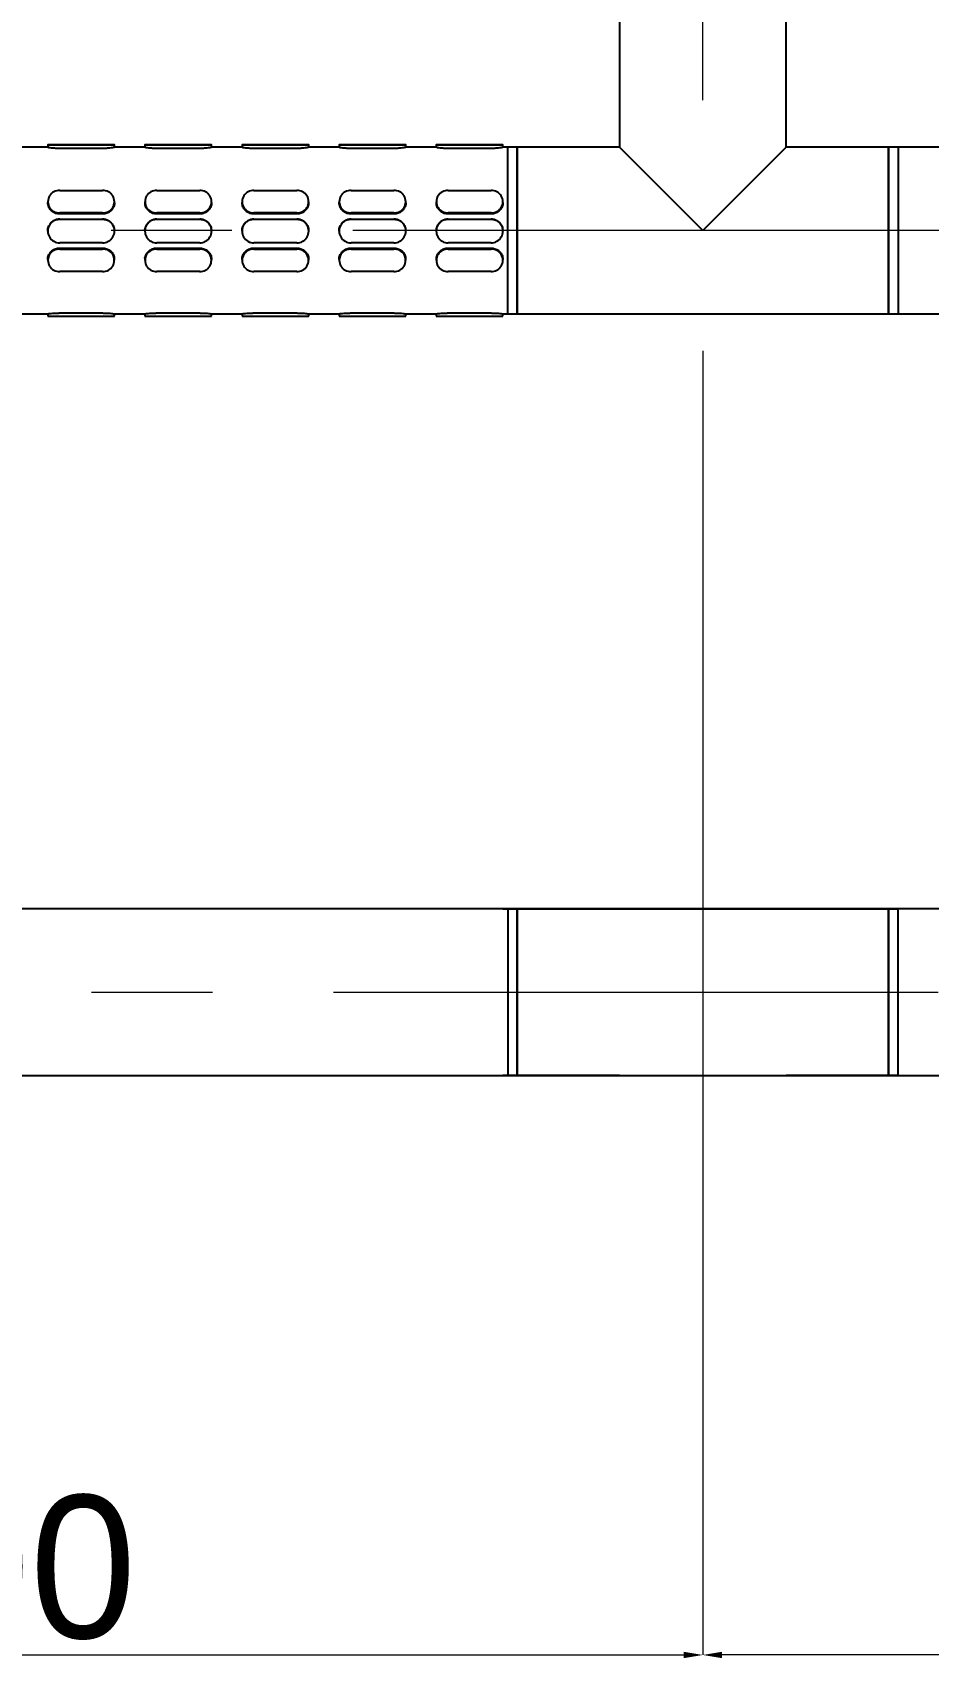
# Model space of a CAD drawing. Extents: x 0 to 3255, y 0 to 2385.
# Drawn here: x 852.5 to 1040.7, y 420.9 to 763.1 of the extents above; entities that cross this region are included whole.
import ezdxf

# ---------------------------------------------------------------- set-up
doc = ezdxf.new("R2010")
doc.units = 0
doc.header["$LTSCALE"] = 10
doc.header["$MEASUREMENT"] = 0
doc.header["$PDMODE"] = 3
doc.header["$PDSIZE"] = -10
doc.linetypes.add('CENTERX2', pattern=[20.32, 12.7, -2.54, 2.54, -2.54])
doc.layers.get('0').update_dxf_attribs({"linetype": 'CONTINUOUS'})
doc.layers.get('DEFPOINTS').update_dxf_attribs({"linetype": 'CONTINUOUS'})
doc.layers.add('中心线层', color=1, linetype='CENTERX2', lineweight=25)
doc.styles.add('Daelim Dimension', font='')
doc.styles.get('Daelim Dimension').set_extended_font_data('나눔고딕')
doc.dimstyles.new('DEFAULT', dxfattribs={"dimscale": 2, "dimtxt": 2, "dimasz": 2, "dimexe": 0, "dimexo": 2, "dimgap": 1, "dimtad": 1, "dimdec": 0, "dimzin": 9, "dimdsep": 46, "dimtxsty": 'Daelim Dimension', "dimcen": 0.5, "dimclrd": 5, "dimclre": 5, "dimclrt": 256, "dimadec": 1, "dimazin": 0, "dimtfac": 1, "dimtdec": 0, "dimtix": 1, "dimtmove": 0, "dimatfit": 3, "dimfxl": 1, "dimtolj": 1, "dimtzin": 1, "dimlwd": 9, "dimlwe": 9, "dimarcsym": 0})

# ---------------------------------------------------------------- blocks, each defined once
blk = doc.blocks.new('*D63')
at = {"color": 5, "lineweight": 9, "transparency": 16777216}
blk.add_arc((705.81, 579.06), 58.8, 3.8983, 86.1017, dxfattribs=at)
at = {"color": 5, "transparency": 16777216}
for points in [[(709.79, 637.06), (709.83, 638.4), (705.81, 637.87)], [(765.14, 583.08), (763.81, 583.04), (764.61, 579.06)]]:
    blk.add_solid(points, dxfattribs=at)
at = {"layer": 'DEFPOINTS', "color": 0, "transparency": 16777216}
for p in [(705.81, 646.56), (735.21, 629.99), (705.81, 586.56), (752.31, 579.06), (1228.31, 579.06)]:
    blk.add_point(p, dxfattribs=at)
at = {"color": 7, "transparency": 16777216, "insert": (762.75, 631.1), "char_height": 30, "attachment_point": 5, "rotation": 312.425, "style": 'Daelim Dimension'}
blk.add_mtext('\\A1;90°', dxfattribs=at)
blk = doc.blocks.new('*D64')
at = {"color": 5, "lineweight": 9, "transparency": 16777216}
for p, q in [((688.31, 666.56), (688.31, 422.28)), ((993.31, 439.34), (993.31, 422.28)), ((692.31, 422.28), (989.31, 422.28))]:
    blk.add_line(p, q, dxfattribs=at)
at = {"color": 5, "transparency": 16777216}
for points in [[(692.31, 422.95), (692.31, 421.62), (688.31, 422.28)], [(989.31, 422.95), (989.31, 421.62), (993.31, 422.28)]]:
    blk.add_solid(points, dxfattribs=at)
at = {"layer": 'DEFPOINTS', "color": 0, "transparency": 16777216}
for p in [(688.31, 670.56), (993.31, 443.34), (993.31, 422.28)]:
    blk.add_point(p, dxfattribs=at)
at = {"color": 7, "transparency": 16777216, "insert": (840.81, 440.63), "char_height": 30, "attachment_point": 5, "style": 'Daelim Dimension'}
blk.add_mtext('\\A1;300', dxfattribs=at)
blk = doc.blocks.new('*D59')
at = {"color": 5, "lineweight": 9, "transparency": 16777216}
for p, q in [((993.31, 696.3), (993.31, 422.28)), ((1241.31, 550.49), (1241.31, 422.28)), ((1237.31, 422.28), (997.31, 422.28))]:
    blk.add_line(p, q, dxfattribs=at)
at = {"color": 5, "transparency": 16777216}
for points in [[(997.31, 422.95), (997.31, 421.62), (993.31, 422.28)], [(1237.31, 422.95), (1237.31, 421.62), (1241.31, 422.28)]]:
    blk.add_solid(points, dxfattribs=at)
at = {"layer": 'DEFPOINTS', "color": 0, "transparency": 16777216}
for p in [(993.31, 700.3), (1241.31, 554.49), (993.31, 422.28)]:
    blk.add_point(p, dxfattribs=at)
at = {"color": 7, "transparency": 16777216, "insert": (1117.31, 440.61), "char_height": 30, "attachment_point": 5, "style": 'Daelim Dimension'}
blk.add_mtext('\\A1;250', dxfattribs=at)

msp = doc.modelspace()

# ---------------------------------------------------------------- linework, layer by layer
at = {"color": 7, "linetype": 'Continuous', "lineweight": 25}
for p, q in [((975.81, 777.56), (975.81, 739.06)), ((1010.81, 739.06), (1010.81, 777.56)), ((855.71, 739.56), (855.71, 739.56)), ((855.71, 739.56), (855.71, 739.06)), ((855.71, 739.56), (855.71, 739.56)), ((867.21, 739.58), (858.21, 739.58)), ((858.21, 739.55), (867.21, 739.55)), ((869.71, 739.56), (869.71, 739.56)), ((869.71, 739.06), (869.71, 739.56)), ((869.71, 739.56), (869.71, 739.56)), ((876.11, 739.56), (876.11, 739.56)), ((876.11, 739.56), (876.11, 739.06)), ((876.11, 739.56), (876.11, 739.56)), ((887.61, 739.58), (878.61, 739.58)), ((878.61, 739.55), (887.61, 739.55)), ((890.11, 739.56), (890.11, 739.56)), ((890.11, 739.06), (890.11, 739.56)), ((890.11, 739.56), (890.11, 739.56)), ((896.51, 739.56), (896.51, 739.56)), ((896.51, 739.56), (896.51, 739.06)), ((896.51, 739.56), (896.51, 739.56)), ((908.01, 739.58), (899.01, 739.58)), ((899.01, 739.55), (908.01, 739.55)), ((910.51, 739.56), (910.51, 739.56)), ((910.51, 739.06), (910.51, 739.56)), ((910.51, 739.56), (910.51, 739.56)), ((916.91, 739.56), (916.91, 739.56)), ((916.91, 739.56), (916.91, 739.06)), ((916.91, 739.56), (916.91, 739.56)), ((928.41, 739.58), (919.41, 739.58)), ((919.41, 739.55), (928.41, 739.55)), ((930.91, 739.56), (930.91, 739.56)), ((930.91, 739.06), (930.91, 739.56)), ((930.91, 739.56), (930.91, 739.56)), ((937.31, 739.56), (937.31, 739.56)), ((937.31, 739.56), (937.31, 739.06)), ((937.31, 739.56), (937.31, 739.56)), ((948.81, 739.58), (939.81, 739.58)), ((939.81, 739.55), (948.81, 739.55)), ((951.31, 739.56), (951.31, 739.56)), ((951.31, 739.06), (951.31, 739.56)), ((951.31, 739.56), (951.31, 739.56)), ((855.75, 739.06), (849.29, 739.06)), ((858.21, 738.87), (867.21, 738.87)), ((876.15, 739.06), (869.69, 739.06)), ((878.61, 738.87), (887.61, 738.87)), ((896.55, 739.06), (890.09, 739.06)), ((899.01, 738.87), (908.01, 738.87)), ((916.95, 739.06), (910.49, 739.06)), ((919.41, 738.87), (928.41, 738.87)), ((937.35, 739.06), (930.89, 739.06)), ((939.81, 738.87), (948.81, 738.87)), ((952.31, 739.06), (951.29, 739.06)), ((954.31, 739.06), (952.31, 739.06)), ((952.31, 704.06), (952.31, 739.06)), ((952.31, 704.06), (952.31, 739.06)), ((975.81, 739.06), (954.31, 739.06)), ((954.31, 739.06), (954.31, 721.56)), ((954.31, 704.06), (954.31, 739.06)), ((993.31, 721.56), (975.81, 739.06)), ((1010.81, 739.06), (993.31, 721.56)), ((1032.31, 739.06), (1010.81, 739.06)), ((1034.31, 739.06), (1032.31, 739.06)), ((1032.31, 739.06), (1032.31, 721.56)), ((1032.31, 704.06), (1032.31, 739.06)), ((1228.31, 739.06), (1034.31, 739.06)), ((1034.31, 739.06), (1034.31, 704.06)), ((858.21, 729.96), (867.21, 729.96)), ((878.61, 729.96), (887.61, 729.96)), ((899.01, 729.96), (908.01, 729.96)), ((919.41, 729.96), (928.41, 729.96)), ((939.81, 729.96), (948.81, 729.96)), ((855.71, 727.61), (855.71, 727.44)), ((869.71, 727.44), (869.71, 727.61)), ((876.11, 727.61), (876.11, 727.44)), ((890.11, 727.44), (890.11, 727.61)), ((896.51, 727.61), (896.51, 727.44)), ((910.51, 727.44), (910.51, 727.61)), ((916.91, 727.61), (916.91, 727.44)), ((930.91, 727.44), (930.91, 727.61)), ((937.31, 727.61), (937.31, 727.44)), ((951.31, 727.44), (951.31, 727.61)), ((867.21, 725.25), (858.21, 725.25)), ((867.21, 725.03), (858.21, 725.03)), ((858.21, 723.95), (867.21, 723.95)), ((858.21, 723.95), (867.21, 723.95)), ((887.61, 725.25), (878.61, 725.25)), ((887.61, 725.03), (878.61, 725.03)), ((878.61, 723.95), (887.61, 723.95)), ((878.61, 723.95), (887.61, 723.95)), ((908.01, 725.25), (899.01, 725.25)), ((908.01, 725.03), (899.01, 725.03)), ((899.01, 723.95), (908.01, 723.95)), ((899.01, 723.95), (908.01, 723.95)), ((928.41, 725.25), (919.41, 725.25)), ((928.41, 725.03), (919.41, 725.03)), ((919.41, 723.95), (928.41, 723.95)), ((919.41, 723.95), (928.41, 723.95)), ((948.81, 725.25), (939.81, 725.25)), ((948.81, 725.03), (939.81, 725.03)), ((939.81, 723.95), (948.81, 723.95)), ((939.81, 723.95), (948.81, 723.95)), ((855.71, 721.45), (855.71, 721.45)), ((867.21, 718.95), (858.21, 718.95)), ((869.71, 721.45), (869.71, 721.45)), ((876.11, 721.45), (876.11, 721.45)), ((887.61, 718.95), (878.61, 718.95)), ((890.11, 721.45), (890.11, 721.45)), ((896.51, 721.45), (896.51, 721.45)), ((908.01, 718.95), (899.01, 718.95)), ((910.51, 721.45), (910.51, 721.45)), ((916.91, 721.45), (916.91, 721.45)), ((928.41, 718.95), (919.41, 718.95)), ((930.91, 721.45), (930.91, 721.45)), ((937.31, 721.45), (937.31, 721.45)), ((948.81, 718.95), (939.81, 718.95)), ((951.31, 721.45), (951.31, 721.45)), ((954.31, 721.56), (954.31, 704.06)), ((1032.31, 721.56), (1032.31, 704.06)), ((855.71, 715.47), (855.71, 715.3)), ((858.21, 717.88), (867.21, 717.88)), ((858.21, 717.64), (867.21, 717.64)), ((869.71, 715.3), (869.71, 715.47)), ((876.11, 715.47), (876.11, 715.3)), ((878.61, 717.88), (887.61, 717.88)), ((878.61, 717.64), (887.61, 717.64)), ((890.11, 715.3), (890.11, 715.47)), ((896.51, 715.47), (896.51, 715.3)), ((899.01, 717.88), (908.01, 717.88)), ((899.01, 717.64), (908.01, 717.64)), ((910.51, 715.3), (910.51, 715.47)), ((916.91, 715.47), (916.91, 715.3)), ((919.41, 717.88), (928.41, 717.88)), ((919.41, 717.64), (928.41, 717.64)), ((930.91, 715.3), (930.91, 715.47)), ((937.31, 715.47), (937.31, 715.3)), ((939.81, 717.88), (948.81, 717.88)), ((939.81, 717.64), (948.81, 717.64)), ((951.31, 715.3), (951.31, 715.47)), ((867.21, 712.95), (858.21, 712.95)), ((887.61, 712.95), (878.61, 712.95)), ((908.01, 712.95), (899.01, 712.95)), ((928.41, 712.95), (919.41, 712.95)), ((948.81, 712.95), (939.81, 712.95)), ((849.27, 704.06), (855.74, 704.06)), ((855.71, 704.07), (855.71, 703.56)), ((855.71, 703.56), (855.71, 703.56)), ((858.21, 704.23), (867.21, 704.23)), ((858.21, 703.55), (867.21, 703.55)), ((869.67, 704.06), (876.14, 704.06)), ((869.71, 703.56), (869.71, 704.07)), ((869.71, 703.56), (869.71, 703.56)), ((876.11, 704.07), (876.11, 703.56)), ((876.11, 703.56), (876.11, 703.56)), ((878.61, 704.23), (887.61, 704.23)), ((878.61, 703.55), (887.61, 703.55)), ((890.07, 704.06), (896.54, 704.06)), ((890.11, 703.56), (890.11, 704.07)), ((890.11, 703.56), (890.11, 703.56)), ((896.51, 704.07), (896.51, 703.56)), ((896.51, 703.56), (896.51, 703.56)), ((899.01, 704.23), (908.01, 704.23)), ((899.01, 703.55), (908.01, 703.55)), ((910.47, 704.06), (916.94, 704.06)), ((910.51, 703.56), (910.51, 704.07)), ((910.51, 703.56), (910.51, 703.56)), ((916.91, 704.07), (916.91, 703.56)), ((916.91, 703.56), (916.91, 703.56)), ((919.41, 704.23), (928.41, 704.23)), ((919.41, 703.55), (928.41, 703.55)), ((930.87, 704.06), (937.34, 704.06)), ((930.91, 703.56), (930.91, 704.07)), ((930.91, 703.56), (930.91, 703.56)), ((937.31, 704.07), (937.31, 703.56)), ((937.31, 703.56), (937.31, 703.56)), ((939.81, 704.23), (948.81, 704.23)), ((939.81, 703.55), (948.81, 703.55)), ((951.27, 704.06), (952.31, 704.06)), ((951.31, 703.56), (951.31, 704.07)), ((951.31, 703.56), (951.31, 703.56)), ((952.31, 704.06), (954.31, 704.06)), ((954.31, 704.06), (1032.31, 704.06)), ((1032.31, 704.06), (1034.31, 704.06)), ((1034.31, 704.06), (1138, 704.06)), ((1138, 579.06), (752.31, 579.06)), ((951.27, 579.06), (952.31, 579.06)), ((952.31, 579.06), (954.31, 579.06)), ((952.31, 579.06), (952.31, 544.06)), ((952.31, 579.06), (952.31, 544.06)), ((954.31, 579.06), (1032.31, 579.06)), ((954.31, 561.56), (954.31, 579.06)), ((954.31, 579.06), (954.31, 544.06)), ((1032.31, 579.06), (1034.31, 579.06)), ((1032.31, 561.56), (1032.31, 579.06)), ((1032.31, 579.06), (1032.31, 544.06)), ((1034.31, 544.06), (1034.31, 579.06)), ((954.31, 544.06), (954.31, 561.56)), ((1032.31, 544.06), (1032.31, 561.56)), ((752.31, 544.06), (1228.31, 544.06)), ((952.31, 544.06), (951.29, 544.06)), ((954.31, 544.06), (952.31, 544.06)), ((975.81, 544.06), (954.31, 544.06)), ((1032.31, 544.06), (1010.81, 544.06)), ((1034.31, 544.06), (1032.31, 544.06))]:
    msp.add_line(p, q, dxfattribs=at)
at = {"color": 7, "linetype": 'Continuous', "lineweight": 25, "flags": 128}
for points in [[(858.21, 739.58), (857.26, 739.58), (856.44, 739.57), (855.9, 739.57), (855.71, 739.56), (855.9, 739.56), (856.44, 739.55), (857.26, 739.55), (858.21, 739.55)], [(867.21, 739.55), (868.17, 739.55), (868.98, 739.55), (869.52, 739.56), (869.71, 739.56), (869.52, 739.57), (868.98, 739.57), (868.17, 739.58), (867.21, 739.58)], [(878.61, 739.58), (877.66, 739.58), (876.84, 739.57), (876.3, 739.57), (876.11, 739.56), (876.3, 739.56), (876.84, 739.55), (877.66, 739.55), (878.61, 739.55)], [(887.61, 739.55), (888.57, 739.55), (889.38, 739.55), (889.92, 739.56), (890.11, 739.56), (889.92, 739.57), (889.38, 739.57), (888.57, 739.58), (887.61, 739.58)], [(899.01, 739.58), (898.06, 739.58), (897.24, 739.57), (896.7, 739.57), (896.51, 739.56), (896.7, 739.56), (897.24, 739.55), (898.06, 739.55), (899.01, 739.55)], [(908.01, 739.55), (908.97, 739.55), (909.78, 739.55), (910.32, 739.56), (910.51, 739.56), (910.32, 739.57), (909.78, 739.57), (908.97, 739.58), (908.01, 739.58)], [(919.41, 739.58), (918.46, 739.58), (917.64, 739.57), (917.1, 739.57), (916.91, 739.56), (917.1, 739.56), (917.64, 739.55), (918.46, 739.55), (919.41, 739.55)], [(928.41, 739.55), (929.37, 739.55), (930.18, 739.55), (930.72, 739.56), (930.91, 739.56), (930.72, 739.57), (930.18, 739.57), (929.37, 739.58), (928.41, 739.58)], [(939.81, 739.58), (938.86, 739.58), (938.04, 739.57), (937.5, 739.57), (937.31, 739.56), (937.5, 739.56), (938.04, 739.55), (938.86, 739.55), (939.81, 739.55)], [(948.81, 739.55), (949.77, 739.55), (950.58, 739.55), (951.12, 739.56), (951.31, 739.56), (951.12, 739.57), (950.58, 739.57), (949.77, 739.58), (948.81, 739.58)], [(855.71, 703.56), (855.71, 703.56), (855.71, 703.56)], [(869.71, 703.56), (869.71, 703.56), (869.71, 703.56)], [(876.11, 703.56), (876.11, 703.56), (876.11, 703.56)], [(890.11, 703.56), (890.11, 703.56), (890.11, 703.56)], [(896.51, 703.56), (896.51, 703.56), (896.51, 703.56)], [(910.51, 703.56), (910.51, 703.56), (910.51, 703.56)], [(916.91, 703.56), (916.91, 703.56), (916.91, 703.56)], [(930.91, 703.56), (930.91, 703.56), (930.91, 703.56)], [(937.31, 703.56), (937.31, 703.56), (937.31, 703.56)], [(951.31, 703.56), (951.31, 703.56), (951.31, 703.56)]]:
    msp.add_lwpolyline(points, dxfattribs=at)
at = {"color": 7, "linetype": 'Continuous', "lineweight": 25}
for centre, radius, start, end in [((858.1, 727.61), 2.36, 87.2403, 272.7597), ((867.33, 727.61), 2.36, 267.2403, 92.7597), ((878.5, 727.61), 2.36, 87.2403, 272.7597), ((887.73, 727.61), 2.36, 267.2403, 92.7597), ((898.9, 727.61), 2.36, 87.2403, 272.7597), ((908.13, 727.61), 2.36, 267.2403, 92.7597), ((919.3, 727.61), 2.36, 87.2403, 272.7597), ((928.53, 727.61), 2.36, 267.2403, 92.7597), ((939.7, 727.61), 2.36, 87.2403, 272.7597), ((948.93, 727.61), 2.36, 267.2403, 92.7597), ((858.21, 721.45), 2.5, 89.999, 270.001), ((867.21, 721.45), 2.5, 269.999, 90.001), ((878.61, 721.45), 2.5, 89.999, 270.001), ((887.61, 721.45), 2.5, 269.999, 90.001), ((899.01, 721.45), 2.5, 89.999, 270.001), ((908.01, 721.45), 2.5, 269.999, 90.001), ((919.41, 721.45), 2.5, 89.999, 270.001), ((928.41, 721.45), 2.5, 269.999, 90.001), ((939.81, 721.45), 2.5, 89.999, 270.001), ((948.81, 721.45), 2.5, 269.999, 90.001), ((858.09, 715.3), 2.35, 87.0226, 272.9774), ((867.33, 715.3), 2.35, 267.0226, 92.9774), ((878.49, 715.3), 2.35, 87.0226, 272.9774), ((887.73, 715.3), 2.35, 267.0226, 92.9774), ((898.89, 715.3), 2.35, 87.0226, 272.9774), ((908.13, 715.3), 2.35, 267.0226, 92.9774), ((919.29, 715.3), 2.35, 87.0226, 272.9774), ((928.53, 715.3), 2.35, 267.0226, 92.9774), ((939.69, 715.3), 2.35, 87.0226, 272.9774), ((948.93, 715.3), 2.35, 267.0226, 92.9774), ((857.59, 799.83), 96.29, 268.8841, 270.3719), ((867.84, 799.83), 96.29, 269.6281, 271.1159), ((877.99, 799.83), 96.29, 268.8841, 270.3719), ((888.24, 799.83), 96.29, 269.6281, 271.1159), ((898.39, 799.83), 96.29, 268.8841, 270.3719), ((908.64, 799.83), 96.29, 269.6281, 271.1159), ((918.79, 799.83), 96.29, 268.8841, 270.3719), ((929.04, 799.83), 96.29, 269.6281, 271.1159), ((939.19, 799.83), 96.29, 268.8841, 270.3719), ((949.44, 799.83), 96.29, 269.6281, 271.1159)]:
    msp.add_arc(centre, radius, start, end, dxfattribs=at)
for points, knots in [([(855.75, 739.06), (855.74, 739.06), (855.69, 739.06), (855.92, 739.03), (856.4, 738.96), (857.1, 738.9), (857.74, 738.87), (858.12, 738.87), (858.21, 738.87)], [0, 0, 0, 0, 0.09715, 0.303511, 0.510602, 0.719535, 0.928584, 1, 1, 1, 1]), ([(867.21, 738.87), (867.49, 738.87), (868.05, 738.88), (868.8, 738.94), (869.36, 739.01), (869.69, 739.06), (869.69, 739.06), (869.69, 739.06)], [0, 0, 0, 0, 0.207314, 0.414576, 0.623173, 0.83266, 1, 1, 1, 1]), ([(876.15, 739.06), (876.14, 739.06), (876.09, 739.06), (876.32, 739.03), (876.8, 738.96), (877.5, 738.9), (878.14, 738.87), (878.52, 738.87), (878.61, 738.87)], [0, 0, 0, 0, 0.09715, 0.303511, 0.510602, 0.719535, 0.928584, 1, 1, 1, 1]), ([(887.61, 738.87), (887.89, 738.87), (888.45, 738.88), (889.2, 738.94), (889.76, 739.01), (890.09, 739.06), (890.09, 739.06), (890.09, 739.06)], [0, 0, 0, 0, 0.207314, 0.414576, 0.623173, 0.83266, 1, 1, 1, 1]), ([(896.55, 739.06), (896.54, 739.06), (896.49, 739.06), (896.72, 739.03), (897.2, 738.96), (897.9, 738.9), (898.54, 738.87), (898.92, 738.87), (899.01, 738.87)], [0, 0, 0, 0, 0.09715, 0.303511, 0.510602, 0.719535, 0.928584, 1, 1, 1, 1]), ([(908.01, 738.87), (908.29, 738.87), (908.85, 738.88), (909.6, 738.94), (910.16, 739.01), (910.49, 739.06), (910.49, 739.06), (910.49, 739.06)], [0, 0, 0, 0, 0.207314, 0.414576, 0.623173, 0.83266, 1, 1, 1, 1]), ([(916.95, 739.06), (916.94, 739.06), (916.89, 739.06), (917.12, 739.03), (917.6, 738.96), (918.3, 738.9), (918.94, 738.87), (919.32, 738.87), (919.41, 738.87)], [0, 0, 0, 0, 0.09715, 0.303511, 0.510602, 0.719535, 0.928584, 1, 1, 1, 1]), ([(928.41, 738.87), (928.69, 738.87), (929.25, 738.88), (930, 738.94), (930.56, 739.01), (930.89, 739.06), (930.89, 739.06), (930.89, 739.06)], [0, 0, 0, 0, 0.207314, 0.414576, 0.623173, 0.83266, 1, 1, 1, 1]), ([(937.35, 739.06), (937.34, 739.06), (937.29, 739.06), (937.52, 739.03), (938, 738.96), (938.7, 738.9), (939.34, 738.87), (939.72, 738.87), (939.81, 738.87)], [0, 0, 0, 0, 0.09715, 0.303511, 0.510602, 0.719535, 0.928584, 1, 1, 1, 1]), ([(948.81, 738.87), (949.09, 738.87), (949.65, 738.88), (950.4, 738.94), (950.96, 739.01), (951.29, 739.06), (951.29, 739.06), (951.29, 739.06)], [0, 0, 0, 0, 0.207314, 0.414576, 0.623173, 0.83266, 1, 1, 1, 1]), ([(858.21, 725.03), (857.93, 725.05), (857.37, 725.11), (856.63, 725.53), (856.07, 726.14), (855.74, 726.82), (855.74, 727.26), (855.74, 727.44)], [0, 0, 0, 0, 0.213248, 0.426444, 0.641012, 0.856495, 1, 1, 1, 1]), ([(869.68, 727.44), (869.69, 727.35), (869.72, 727.01), (869.5, 726.4), (869.03, 725.72), (868.33, 725.24), (867.68, 725.04), (867.31, 725.03), (867.21, 725.03)], [0, 0, 0, 0, 0.070496, 0.28295, 0.496154, 0.711255, 0.926476, 1, 1, 1, 1]), ([(878.61, 725.03), (878.33, 725.05), (877.77, 725.11), (877.03, 725.53), (876.47, 726.14), (876.14, 726.82), (876.14, 727.26), (876.14, 727.44)], [0, 0, 0, 0, 0.213248, 0.426444, 0.641012, 0.856495, 1, 1, 1, 1]), ([(890.08, 727.44), (890.09, 727.35), (890.12, 727.01), (889.9, 726.4), (889.43, 725.72), (888.73, 725.24), (888.08, 725.04), (887.71, 725.03), (887.61, 725.03)], [0, 0, 0, 0, 0.070496, 0.28295, 0.496154, 0.711255, 0.926476, 1, 1, 1, 1]), ([(899.01, 725.03), (898.73, 725.05), (898.17, 725.11), (897.43, 725.53), (896.87, 726.14), (896.54, 726.82), (896.54, 727.26), (896.54, 727.44)], [0, 0, 0, 0, 0.213248, 0.426444, 0.641012, 0.856495, 1, 1, 1, 1]), ([(910.48, 727.44), (910.49, 727.35), (910.52, 727.01), (910.3, 726.4), (909.83, 725.72), (909.13, 725.24), (908.48, 725.04), (908.11, 725.03), (908.01, 725.03)], [0, 0, 0, 0, 0.070496, 0.28295, 0.496154, 0.711255, 0.926476, 1, 1, 1, 1]), ([(919.41, 725.03), (919.13, 725.05), (918.57, 725.11), (917.83, 725.53), (917.27, 726.14), (916.94, 726.82), (916.94, 727.26), (916.94, 727.44)], [0, 0, 0, 0, 0.213248, 0.426444, 0.641012, 0.856495, 1, 1, 1, 1]), ([(930.88, 727.44), (930.89, 727.35), (930.92, 727.01), (930.7, 726.4), (930.23, 725.72), (929.53, 725.24), (928.88, 725.04), (928.51, 725.03), (928.41, 725.03)], [0, 0, 0, 0, 0.070496, 0.28295, 0.496154, 0.711255, 0.926476, 1, 1, 1, 1]), ([(939.81, 725.03), (939.53, 725.05), (938.97, 725.11), (938.23, 725.53), (937.67, 726.14), (937.34, 726.82), (937.34, 727.26), (937.34, 727.44)], [0, 0, 0, 0, 0.213248, 0.426444, 0.641012, 0.856495, 1, 1, 1, 1]), ([(951.28, 727.44), (951.29, 727.35), (951.32, 727.01), (951.1, 726.4), (950.63, 725.72), (949.93, 725.24), (949.28, 725.04), (948.91, 725.03), (948.81, 725.03)], [0, 0, 0, 0, 0.070496, 0.28295, 0.496154, 0.711255, 0.926476, 1, 1, 1, 1]), ([(855.74, 721.45), (855.73, 721.54), (855.7, 721.91), (855.93, 722.55), (856.4, 723.24), (857.1, 723.74), (857.74, 723.93), (858.12, 723.95), (858.21, 723.95)], [0, 0, 0, 0, 0.070496, 0.28295, 0.496154, 0.711255, 0.926476, 1, 1, 1, 1]), ([(867.21, 723.95), (867.49, 723.92), (868.05, 723.87), (868.8, 723.44), (869.36, 722.81), (869.68, 722.11), (869.68, 721.64), (869.68, 721.45)], [0, 0, 0, 0, 0.213248, 0.426444, 0.641012, 0.856495, 1, 1, 1, 1]), ([(876.14, 721.45), (876.13, 721.54), (876.1, 721.91), (876.33, 722.55), (876.8, 723.24), (877.5, 723.74), (878.14, 723.93), (878.52, 723.95), (878.61, 723.95)], [0, 0, 0, 0, 0.070496, 0.28295, 0.496154, 0.711255, 0.926476, 1, 1, 1, 1]), ([(887.61, 723.95), (887.89, 723.92), (888.45, 723.87), (889.2, 723.44), (889.76, 722.81), (890.08, 722.11), (890.08, 721.64), (890.08, 721.45)], [0, 0, 0, 0, 0.213248, 0.426444, 0.641012, 0.856495, 1, 1, 1, 1]), ([(896.54, 721.45), (896.53, 721.54), (896.5, 721.91), (896.73, 722.55), (897.2, 723.24), (897.9, 723.74), (898.54, 723.93), (898.92, 723.95), (899.01, 723.95)], [0, 0, 0, 0, 0.070496, 0.28295, 0.496154, 0.711255, 0.926476, 1, 1, 1, 1]), ([(908.01, 723.95), (908.29, 723.92), (908.85, 723.87), (909.6, 723.44), (910.16, 722.81), (910.48, 722.11), (910.48, 721.64), (910.48, 721.45)], [0, 0, 0, 0, 0.213248, 0.426444, 0.641012, 0.856495, 1, 1, 1, 1]), ([(916.94, 721.45), (916.93, 721.54), (916.9, 721.91), (917.13, 722.55), (917.6, 723.24), (918.3, 723.74), (918.94, 723.93), (919.32, 723.95), (919.41, 723.95)], [0, 0, 0, 0, 0.070496, 0.28295, 0.496154, 0.711255, 0.926476, 1, 1, 1, 1]), ([(928.41, 723.95), (928.69, 723.92), (929.25, 723.87), (930, 723.44), (930.56, 722.81), (930.88, 722.11), (930.88, 721.64), (930.88, 721.45)], [0, 0, 0, 0, 0.213248, 0.426444, 0.641012, 0.856495, 1, 1, 1, 1]), ([(937.34, 721.45), (937.33, 721.54), (937.3, 721.91), (937.53, 722.55), (938, 723.24), (938.7, 723.74), (939.34, 723.93), (939.72, 723.95), (939.81, 723.95)], [0, 0, 0, 0, 0.070496, 0.28295, 0.496154, 0.711255, 0.926476, 1, 1, 1, 1]), ([(948.81, 723.95), (949.09, 723.92), (949.65, 723.87), (950.4, 723.44), (950.96, 722.81), (951.28, 722.11), (951.28, 721.64), (951.28, 721.45)], [0, 0, 0, 0, 0.213248, 0.426444, 0.641012, 0.856495, 1, 1, 1, 1]), ([(855.74, 715.47), (855.73, 715.56), (855.7, 715.9), (855.93, 716.51), (856.4, 717.18), (857.1, 717.67), (857.74, 717.86), (858.12, 717.87), (858.21, 717.88)], [0, 0, 0, 0, 0.070496, 0.28295, 0.496154, 0.711255, 0.926476, 1, 1, 1, 1]), ([(867.21, 717.88), (867.49, 717.85), (868.05, 717.8), (868.8, 717.38), (869.36, 716.77), (869.68, 716.09), (869.68, 715.65), (869.68, 715.47)], [0, 0, 0, 0, 0.213248, 0.426444, 0.641012, 0.856495, 1, 1, 1, 1]), ([(876.14, 715.47), (876.13, 715.56), (876.1, 715.9), (876.33, 716.51), (876.8, 717.18), (877.5, 717.67), (878.14, 717.86), (878.52, 717.87), (878.61, 717.88)], [0, 0, 0, 0, 0.070496, 0.28295, 0.496154, 0.711255, 0.926476, 1, 1, 1, 1]), ([(887.61, 717.88), (887.89, 717.85), (888.45, 717.8), (889.2, 717.38), (889.76, 716.77), (890.08, 716.09), (890.08, 715.65), (890.08, 715.47)], [0, 0, 0, 0, 0.213248, 0.426444, 0.641012, 0.856495, 1, 1, 1, 1]), ([(896.54, 715.47), (896.53, 715.56), (896.5, 715.9), (896.73, 716.51), (897.2, 717.18), (897.9, 717.67), (898.54, 717.86), (898.92, 717.87), (899.01, 717.88)], [0, 0, 0, 0, 0.070496, 0.28295, 0.496154, 0.711255, 0.926476, 1, 1, 1, 1]), ([(908.01, 717.88), (908.29, 717.85), (908.85, 717.8), (909.6, 717.38), (910.16, 716.77), (910.48, 716.09), (910.48, 715.65), (910.48, 715.47)], [0, 0, 0, 0, 0.213248, 0.426444, 0.641012, 0.856495, 1, 1, 1, 1]), ([(916.94, 715.47), (916.93, 715.56), (916.9, 715.9), (917.13, 716.51), (917.6, 717.18), (918.3, 717.67), (918.94, 717.86), (919.32, 717.87), (919.41, 717.88)], [0, 0, 0, 0, 0.070496, 0.28295, 0.496154, 0.711255, 0.926476, 1, 1, 1, 1]), ([(928.41, 717.88), (928.69, 717.85), (929.25, 717.8), (930, 717.38), (930.56, 716.77), (930.88, 716.09), (930.88, 715.65), (930.88, 715.47)], [0, 0, 0, 0, 0.213248, 0.426444, 0.641012, 0.856495, 1, 1, 1, 1]), ([(937.34, 715.47), (937.33, 715.56), (937.3, 715.9), (937.53, 716.51), (938, 717.18), (938.7, 717.67), (939.34, 717.86), (939.72, 717.87), (939.81, 717.88)], [0, 0, 0, 0, 0.070496, 0.28295, 0.496154, 0.711255, 0.926476, 1, 1, 1, 1]), ([(948.81, 717.88), (949.09, 717.85), (949.65, 717.8), (950.4, 717.38), (950.96, 716.77), (951.28, 716.09), (951.28, 715.65), (951.28, 715.47)], [0, 0, 0, 0, 0.213248, 0.426444, 0.641012, 0.856495, 1, 1, 1, 1]), ([(855.74, 704.07), (855.73, 704.07), (855.71, 704.06), (855.93, 704.09), (856.4, 704.14), (857.1, 704.2), (857.74, 704.22), (858.12, 704.23), (858.21, 704.23)], [0, 0, 0, 0, 0.0431056, 0.2618196, 0.4813068, 0.7027459, 0.9243093, 1, 1, 1, 1]), ([(867.21, 704.23), (867.49, 704.22), (868.05, 704.22), (868.8, 704.16), (869.36, 704.1), (869.67, 704.07), (869.67, 704.07), (869.67, 704.07)], [0, 0, 0, 0, 0.219736, 0.439416, 0.660512, 0.88255, 1, 1, 1, 1]), ([(876.14, 704.07), (876.13, 704.07), (876.11, 704.06), (876.33, 704.09), (876.8, 704.14), (877.5, 704.2), (878.14, 704.22), (878.52, 704.23), (878.61, 704.23)], [0, 0, 0, 0, 0.0431056, 0.2618196, 0.4813068, 0.7027459, 0.9243093, 1, 1, 1, 1]), ([(887.61, 704.23), (887.89, 704.22), (888.45, 704.22), (889.2, 704.16), (889.76, 704.1), (890.07, 704.07), (890.07, 704.07), (890.07, 704.07)], [0, 0, 0, 0, 0.219736, 0.439416, 0.660512, 0.88255, 1, 1, 1, 1]), ([(896.54, 704.07), (896.53, 704.07), (896.51, 704.06), (896.73, 704.09), (897.2, 704.14), (897.9, 704.2), (898.54, 704.22), (898.92, 704.23), (899.01, 704.23)], [0, 0, 0, 0, 0.0431056, 0.2618196, 0.4813068, 0.7027459, 0.9243093, 1, 1, 1, 1]), ([(908.01, 704.23), (908.29, 704.22), (908.85, 704.22), (909.6, 704.16), (910.16, 704.1), (910.47, 704.07), (910.47, 704.07), (910.47, 704.07)], [0, 0, 0, 0, 0.219736, 0.439416, 0.660512, 0.88255, 1, 1, 1, 1]), ([(916.94, 704.07), (916.93, 704.07), (916.91, 704.06), (917.13, 704.09), (917.6, 704.14), (918.3, 704.2), (918.94, 704.22), (919.32, 704.23), (919.41, 704.23)], [0, 0, 0, 0, 0.043106, 0.26182, 0.481307, 0.702746, 0.924309, 1, 1, 1, 1]), ([(928.41, 704.23), (928.69, 704.22), (929.25, 704.22), (930, 704.16), (930.56, 704.1), (930.87, 704.07), (930.87, 704.07), (930.87, 704.07)], [0, 0, 0, 0, 0.219736, 0.439416, 0.660512, 0.88255, 1, 1, 1, 1]), ([(937.34, 704.07), (937.33, 704.07), (937.31, 704.06), (937.53, 704.09), (938, 704.14), (938.7, 704.2), (939.34, 704.22), (939.72, 704.23), (939.81, 704.23)], [0, 0, 0, 0, 0.043106, 0.26182, 0.481307, 0.702746, 0.924309, 1, 1, 1, 1]), ([(948.81, 704.23), (949.09, 704.22), (949.65, 704.22), (950.4, 704.16), (950.96, 704.1), (951.27, 704.07), (951.27, 704.07), (951.27, 704.07)], [0, 0, 0, 0, 0.219736, 0.439416, 0.660512, 0.88255, 1, 1, 1, 1])]:
    msp.add_open_spline(points, degree=3, knots=knots, dxfattribs=at)
at = {"layer": '中心线层', "linetype": 'CENTERX2', "lineweight": 18}
for p, q in [((993.31, 748.94), (993.31, 1064.92)), ((1249.99, 721.56), (712.54, 721.56)), ((712.52, 561.56), (1254.59, 561.56))]:
    msp.add_line(p, q, dxfattribs=at)

# ---------------------------------------------------------------- dimensions: what is measured, and where the dimension line sits
for p1, p2, text, picture, middle in [((1241.31, 554.49), (993.31, 700.3), '250', '*D59', (1117.31, 422.28)), ((688.31, 670.56), (993.31, 443.34), '300', '*D64', (840.81, 422.28))]:
    dim = msp.add_linear_dim(base=(993.31, 422.28), p1=p1, p2=p2, text=text, dimstyle='DEFAULT', override={"dimtxt": 15, "dimclrd": 5, "dimclre": 5, "dimclrt": 7})
    dim.commit()
    dim.dimension.update_dxf_attribs({"geometry": picture, "text_midpoint": middle, "dimtype": 160})
dim = msp.add_angular_dim_2l(base=(735.21, 629.99), line1=((705.81, 586.56), (705.81, 646.56)), line2=((1228.31, 579.06), (752.31, 579.06)), dimstyle='DEFAULT', override={"dimtxt": 15, "dimclrd": 5, "dimclre": 5, "dimclrt": 7, "dimadec": 0})
dim.commit()
dim.dimension.update_dxf_attribs({"geometry": '*D63', "text_midpoint": (749.22, 618.73), "dimtype": 162})

doc.saveas('drawing.dxf')
